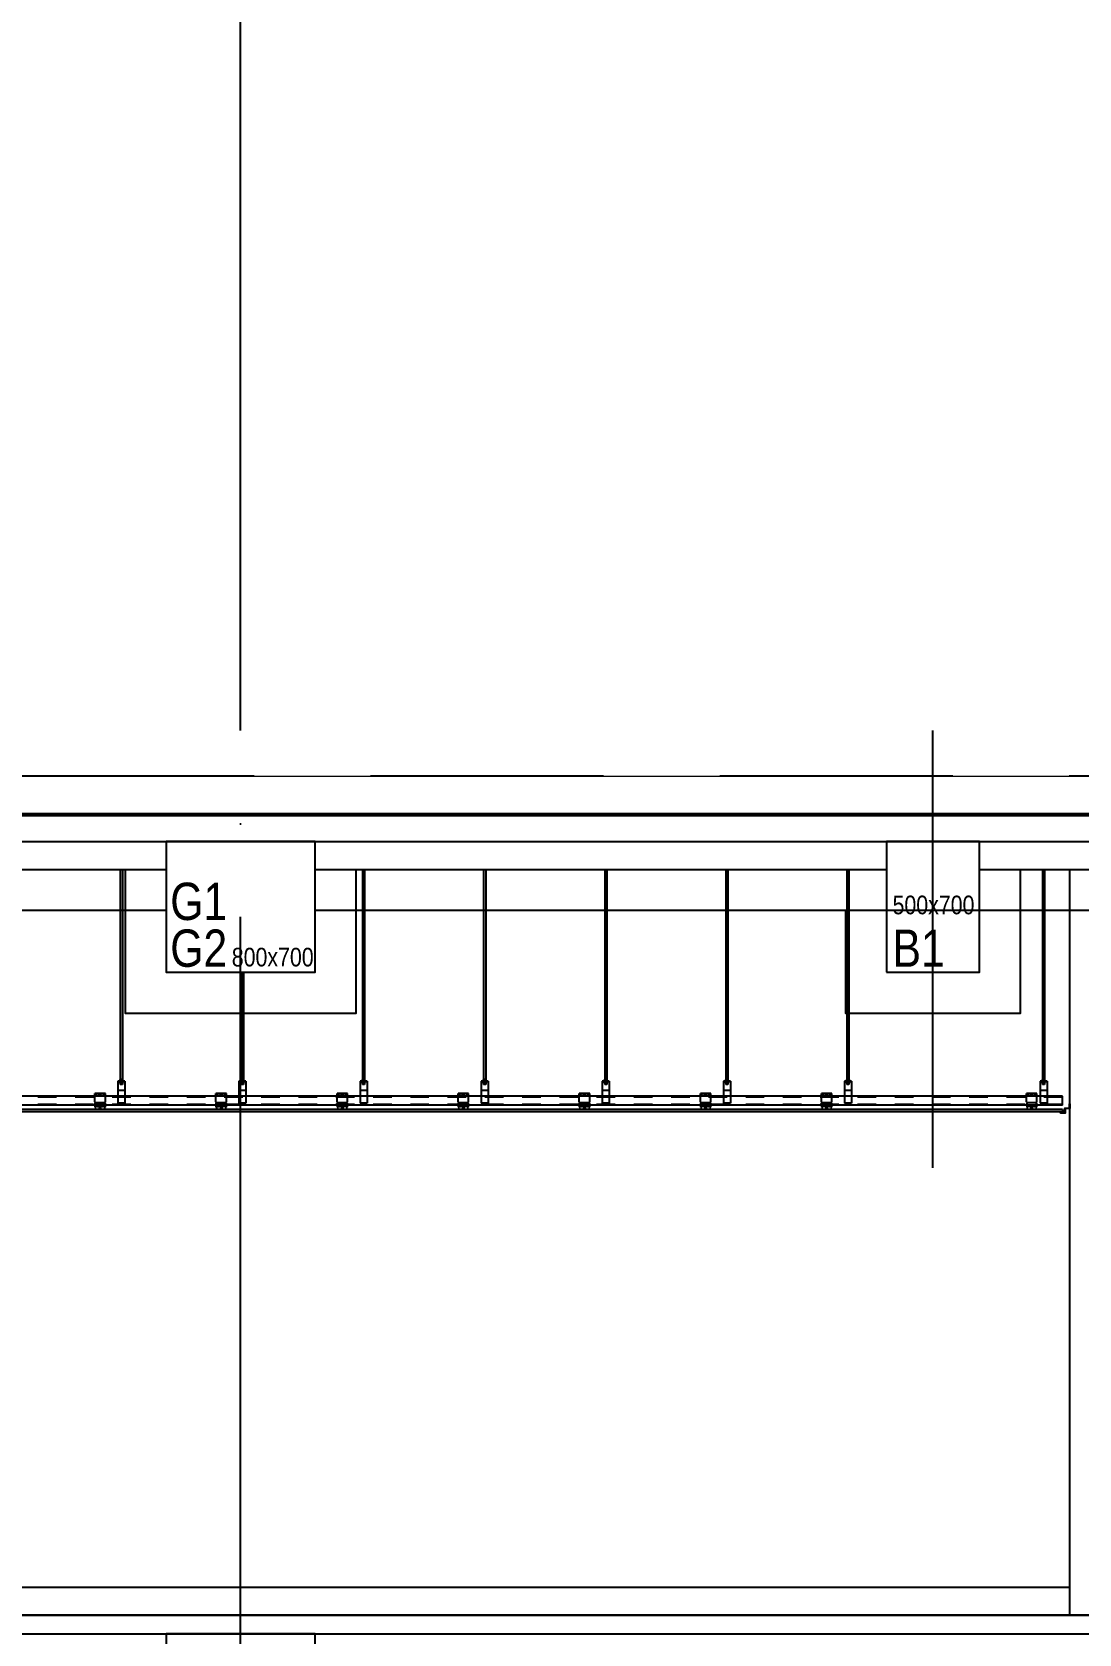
# Model space of a CAD drawing. Header units: millimetres. Extents: x 4754612 to 5801174, y 2368242 to 2777223.
# Drawn here: x 4937596 to 4943216, y 2461143 to 2469736 of the extents above; entities that cross this region are included whole.
import ezdxf
from ezdxf.enums import TextEntityAlignment as Align

# ---------------------------------------------------------------- set-up
doc = ezdxf.new("R2010")
doc.units = ezdxf.units.MM
doc.header["$LTSCALE"] = 1000
for name, pattern in [('03 단지-0902$0$HIDDEN', [0.375, 0.25, -0.125]), ('CEN', [6.2, 6, -0.1, 0, -0.1]), ('HIDDEN', [2, 1, -1])]:
    doc.linetypes.add(name, pattern=pattern)
doc.layers.get('DEFPOINTS').update_dxf_attribs({"color": 151})
for name, color, linetype in [('4', 4, 'Continuous'), ('8', 8, 'Continuous'), ('A-중심선', 10, 'CEN'), ('CON', 2, 'Continuous'), ('ELE-06', 6, 'Continuous'), ('ELE-2', 4, 'Continuous'), ('FIN', 40, 'Continuous'), ('helco', 7, 'Continuous'), ('INS', 251, 'Continuous')]:
    doc.layers.add(name, color=color, linetype=linetype)
doc.layers.add('Guide-line', color=151, linetype='Continuous', plot=False)
doc.layers.add('t 기둥입면선', color=253, linetype='Continuous', lineweight=9)
doc.styles.add('A.NARROW', font='ARIALN.TTF')

# ---------------------------------------------------------------- blocks, each defined once
blk = doc.blocks.new('A$C40F063BF')
at = {"layer": 'CON'}
blk.add_lwpolyline([(-250, -700), (250, -700), (250, 0), (-250, 0)], close=True, dxfattribs=at)
at = {"layer": 'DEFPOINTS', "style": 'A.NARROW'}
for s, height, p in [('500x700', 100, (-216.7, -339.9, 0)), ('B1', 200, (-216.7, -571.6, 0))]:
    blk.add_text(s, height=height, dxfattribs=at).set_placement(p, align=Align.MIDDLE_LEFT)
blk = doc.blocks.new('A$C169C7E02')
at = {"layer": 'CON'}
blk.add_lwpolyline([(0, 0), (0, -700), (800, -700), (800, -400), (800, -400), (800, 0)], close=True, dxfattribs=at)
at = {"layer": 'DEFPOINTS', "style": 'A.NARROW'}
for s, height, p in [('G1', 200, (22.1, -320.6, 0)), ('G2', 200, (22.1, -571.6, 0)), ('800x700', 100, (352.5, -619.7, 0))]:
    blk.add_text(s, height=height, dxfattribs=at).set_placement(p, align=Align.MIDDLE_LEFT)

msp = doc.modelspace()

# ---------------------------------------------------------------- linework, layer by layer
at = {"layer": '4', "ltscale": 0.1}
msp.add_lwpolyline([(4943115.782, 2463937.439), (4943115.782, 2463943.439), (4943116.782, 2463943.439), (4943116.782, 2463938.439), (4943139.782, 2463938.439), (4943139.782, 2463963.439), (4943164.782, 2463963.439), (4943164.782, 2463987.439), (4943165.782, 2463987.439), (4943165.782, 2463962.439), (4943140.782, 2463962.439), (4943140.782, 2463937.439), (4943115.782, 2463937.439)], dxfattribs=at)
at = {"layer": '8'}
for p, q in [((4938070.025, 2465243.44), (4938070.025, 2464114.69)), ((4938081.275, 2465243.44), (4938081.275, 2464114.69)), ((4939370.025, 2465243.44), (4939370.025, 2464114.69)), ((4939381.275, 2465243.44), (4939381.275, 2464114.69)), ((4940020.025, 2465243.44), (4940020.025, 2464114.69)), ((4940031.275, 2465243.44), (4940031.275, 2464114.69)), ((4940670.025, 2465243.44), (4940670.025, 2464114.69)), ((4940681.275, 2465243.44), (4940681.275, 2464114.69)), ((4941320.025, 2465243.44), (4941320.025, 2464114.69)), ((4941331.275, 2465243.44), (4941331.275, 2464114.69)), ((4941970.025, 2465243.44), (4941970.025, 2464114.69)), ((4941981.275, 2465243.44), (4941981.275, 2464114.69)), ((4943020.025, 2465243.44), (4943020.025, 2464114.69)), ((4943031.275, 2465243.44), (4943031.275, 2464114.69)), ((4938720.025, 2464693.44), (4938720.025, 2464114.69)), ((4938731.275, 2464693.44), (4938731.275, 2464114.69)), ((4937989.651, 2464042.19), (4937933.401, 2464042.19)), ((4937933.401, 2463998.44), (4937933.401, 2464042.19)), ((4937989.651, 2464039.69), (4937933.401, 2464039.69)), ((4937942.151, 2464036.858), (4937942.151, 2464042.19)), ((4937942.151, 2464030.94), (4937942.151, 2464035.158)), ((4937957.151, 2464036.858), (4937957.151, 2464042.19)), ((4937957.151, 2464030.94), (4937957.151, 2464035.158)), ((4937965.901, 2464036.858), (4937965.901, 2464042.19)), ((4937965.901, 2464030.94), (4937965.901, 2464035.158)), ((4937980.901, 2464036.858), (4937980.901, 2464042.19)), ((4937980.901, 2464030.94), (4937980.901, 2464035.158)), ((4937989.651, 2463998.44), (4937989.651, 2464042.19)), ((4938056.9, 2464108.44), (4938056.9, 2463989.69)), ((4938094.4, 2464108.44), (4938056.9, 2464108.44)), ((4938094.4, 2464104.69), (4938056.9, 2464104.69)), ((4938094.4, 2464058.44), (4938056.9, 2464058.44)), ((4938086.9, 2464112.19), (4938064.4, 2464112.19)), ((4938064.4, 2464112.19), (4938064.4, 2464108.44)), ((4938064.4, 2464104.69), (4938064.4, 2464100.94)), ((4938086.9, 2464100.94), (4938064.4, 2464100.94)), ((4938068.15, 2464112.19), (4938068.15, 2464108.44)), ((4938068.15, 2464104.69), (4938068.15, 2464100.94)), ((4938081.275, 2464117.19), (4938070.025, 2464117.19)), ((4938081.275, 2464114.69), (4938070.025, 2464114.69)), ((4938070.025, 2464100.94), (4938070.025, 2464089.69)), ((4938081.275, 2464099.69), (4938070.025, 2464099.69)), ((4938081.275, 2464097.19), (4938070.025, 2464097.19)), ((4938081.275, 2464094.69), (4938070.025, 2464094.69)), ((4938081.275, 2464092.19), (4938070.025, 2464092.19)), ((4938081.275, 2464092.19), (4938070.025, 2464092.19)), ((4938081.275, 2464089.69), (4938070.025, 2464089.69)), ((4938081.275, 2464100.94), (4938081.275, 2464089.69)), ((4938083.15, 2464112.19), (4938083.15, 2464108.44)), ((4938083.15, 2464104.69), (4938083.15, 2464100.94)), ((4938086.9, 2464112.19), (4938086.9, 2464108.44)), ((4938086.9, 2464104.69), (4938086.9, 2464100.94)), ((4938094.4, 2464108.44), (4938094.4, 2463989.69)), ((4938639.651, 2464042.19), (4938583.401, 2464042.19)), ((4938583.401, 2463998.44), (4938583.401, 2464042.19)), ((4938639.651, 2464039.69), (4938583.401, 2464039.69)), ((4938592.151, 2464036.858), (4938592.151, 2464042.19)), ((4938592.151, 2464030.94), (4938592.151, 2464035.158)), ((4938607.151, 2464036.858), (4938607.151, 2464042.19)), ((4938607.151, 2464030.94), (4938607.151, 2464035.158)), ((4938615.901, 2464036.858), (4938615.901, 2464042.19)), ((4938615.901, 2464030.94), (4938615.901, 2464035.158)), ((4938630.901, 2464036.858), (4938630.901, 2464042.19)), ((4938630.901, 2464030.94), (4938630.901, 2464035.158)), ((4938639.651, 2463998.44), (4938639.651, 2464042.19)), ((4938706.9, 2464108.44), (4938706.9, 2463989.69)), ((4938744.4, 2464108.44), (4938706.9, 2464108.44)), ((4938744.4, 2464104.69), (4938706.9, 2464104.69)), ((4938744.4, 2464058.44), (4938706.9, 2464058.44)), ((4938736.9, 2464112.19), (4938714.4, 2464112.19)), ((4938714.4, 2464112.19), (4938714.4, 2464108.44)), ((4938714.4, 2464104.69), (4938714.4, 2464100.94)), ((4938736.9, 2464100.94), (4938714.4, 2464100.94)), ((4938718.15, 2464112.19), (4938718.15, 2464108.44)), ((4938718.15, 2464104.69), (4938718.15, 2464100.94)), ((4938731.275, 2464117.19), (4938720.025, 2464117.19)), ((4938731.275, 2464114.69), (4938720.025, 2464114.69)), ((4938720.025, 2464100.94), (4938720.025, 2464089.69)), ((4938731.275, 2464099.69), (4938720.025, 2464099.69)), ((4938731.275, 2464097.19), (4938720.025, 2464097.19)), ((4938731.275, 2464094.69), (4938720.025, 2464094.69)), ((4938731.275, 2464092.19), (4938720.025, 2464092.19)), ((4938731.275, 2464092.19), (4938720.025, 2464092.19)), ((4938731.275, 2464089.69), (4938720.025, 2464089.69)), ((4938731.275, 2464100.94), (4938731.275, 2464089.69)), ((4938733.15, 2464112.19), (4938733.15, 2464108.44)), ((4938733.15, 2464104.69), (4938733.15, 2464100.94)), ((4938736.9, 2464112.19), (4938736.9, 2464108.44)), ((4938736.9, 2464104.69), (4938736.9, 2464100.94)), ((4938744.4, 2464108.44), (4938744.4, 2463989.69)), ((4939289.651, 2464042.19), (4939233.401, 2464042.19)), ((4939233.401, 2463998.44), (4939233.401, 2464042.19)), ((4939289.651, 2464039.69), (4939233.401, 2464039.69)), ((4939242.151, 2464036.858), (4939242.151, 2464042.19)), ((4939242.151, 2464030.94), (4939242.151, 2464035.158)), ((4939257.151, 2464036.858), (4939257.151, 2464042.19)), ((4939257.151, 2464030.94), (4939257.151, 2464035.158)), ((4939265.901, 2464036.858), (4939265.901, 2464042.19)), ((4939265.901, 2464030.94), (4939265.901, 2464035.158)), ((4939280.901, 2464036.858), (4939280.901, 2464042.19)), ((4939280.901, 2464030.94), (4939280.901, 2464035.158)), ((4939289.651, 2463998.44), (4939289.651, 2464042.19)), ((4939356.9, 2464108.44), (4939356.9, 2463989.69)), ((4939394.4, 2464108.44), (4939356.9, 2464108.44)), ((4939394.4, 2464104.69), (4939356.9, 2464104.69)), ((4939394.4, 2464058.44), (4939356.9, 2464058.44)), ((4939386.9, 2464112.19), (4939364.4, 2464112.19)), ((4939364.4, 2464112.19), (4939364.4, 2464108.44)), ((4939364.4, 2464104.69), (4939364.4, 2464100.94)), ((4939386.9, 2464100.94), (4939364.4, 2464100.94)), ((4939368.15, 2464112.19), (4939368.15, 2464108.44)), ((4939368.15, 2464104.69), (4939368.15, 2464100.94)), ((4939381.275, 2464117.19), (4939370.025, 2464117.19)), ((4939381.275, 2464114.69), (4939370.025, 2464114.69)), ((4939370.025, 2464100.94), (4939370.025, 2464089.69)), ((4939381.275, 2464099.69), (4939370.025, 2464099.69)), ((4939381.275, 2464097.19), (4939370.025, 2464097.19)), ((4939381.275, 2464094.69), (4939370.025, 2464094.69)), ((4939381.275, 2464092.19), (4939370.025, 2464092.19)), ((4939381.275, 2464092.19), (4939370.025, 2464092.19)), ((4939381.275, 2464089.69), (4939370.025, 2464089.69)), ((4939381.275, 2464100.94), (4939381.275, 2464089.69)), ((4939383.15, 2464112.19), (4939383.15, 2464108.44)), ((4939383.15, 2464104.69), (4939383.15, 2464100.94)), ((4939386.9, 2464112.19), (4939386.9, 2464108.44)), ((4939386.9, 2464104.69), (4939386.9, 2464100.94)), ((4939394.4, 2464108.44), (4939394.4, 2463989.69)), ((4939939.651, 2464042.19), (4939883.401, 2464042.19)), ((4939883.401, 2463998.44), (4939883.401, 2464042.19)), ((4939939.651, 2464039.69), (4939883.401, 2464039.69)), ((4939892.151, 2464036.858), (4939892.151, 2464042.19)), ((4939892.151, 2464030.94), (4939892.151, 2464035.158)), ((4939907.151, 2464036.858), (4939907.151, 2464042.19)), ((4939907.151, 2464030.94), (4939907.151, 2464035.158)), ((4939915.901, 2464036.858), (4939915.901, 2464042.19)), ((4939915.901, 2464030.94), (4939915.901, 2464035.158)), ((4939930.901, 2464036.858), (4939930.901, 2464042.19)), ((4939930.901, 2464030.94), (4939930.901, 2464035.158)), ((4939939.651, 2463998.44), (4939939.651, 2464042.19)), ((4940006.9, 2464108.44), (4940006.9, 2463989.69)), ((4940044.4, 2464108.44), (4940006.9, 2464108.44)), ((4940044.4, 2464104.69), (4940006.9, 2464104.69)), ((4940044.4, 2464058.44), (4940006.9, 2464058.44)), ((4940036.9, 2464112.19), (4940014.4, 2464112.19)), ((4940014.4, 2464112.19), (4940014.4, 2464108.44)), ((4940014.4, 2464104.69), (4940014.4, 2464100.94)), ((4940036.9, 2464100.94), (4940014.4, 2464100.94)), ((4940018.15, 2464112.19), (4940018.15, 2464108.44)), ((4940018.15, 2464104.69), (4940018.15, 2464100.94)), ((4940031.275, 2464117.19), (4940020.025, 2464117.19)), ((4940031.275, 2464114.69), (4940020.025, 2464114.69)), ((4940020.025, 2464100.94), (4940020.025, 2464089.69)), ((4940031.275, 2464099.69), (4940020.025, 2464099.69)), ((4940031.275, 2464097.19), (4940020.025, 2464097.19)), ((4940031.275, 2464094.69), (4940020.025, 2464094.69)), ((4940031.275, 2464092.19), (4940020.025, 2464092.19)), ((4940031.275, 2464092.19), (4940020.025, 2464092.19)), ((4940031.275, 2464089.69), (4940020.025, 2464089.69)), ((4940031.275, 2464100.94), (4940031.275, 2464089.69)), ((4940033.15, 2464112.19), (4940033.15, 2464108.44)), ((4940033.15, 2464104.69), (4940033.15, 2464100.94)), ((4940036.9, 2464112.19), (4940036.9, 2464108.44)), ((4940036.9, 2464104.69), (4940036.9, 2464100.94)), ((4940044.4, 2464108.44), (4940044.4, 2463989.69)), ((4940589.651, 2464042.19), (4940533.401, 2464042.19)), ((4940533.401, 2463998.44), (4940533.401, 2464042.19)), ((4940589.651, 2464039.69), (4940533.401, 2464039.69)), ((4940542.151, 2464036.858), (4940542.151, 2464042.19)), ((4940542.151, 2464030.94), (4940542.151, 2464035.158)), ((4940557.151, 2464036.858), (4940557.151, 2464042.19)), ((4940557.151, 2464030.94), (4940557.151, 2464035.158)), ((4940565.901, 2464036.858), (4940565.901, 2464042.19)), ((4940565.901, 2464030.94), (4940565.901, 2464035.158)), ((4940580.901, 2464036.858), (4940580.901, 2464042.19)), ((4940580.901, 2464030.94), (4940580.901, 2464035.158)), ((4940589.651, 2463998.44), (4940589.651, 2464042.19)), ((4940656.9, 2464108.44), (4940656.9, 2463989.69)), ((4940694.4, 2464108.44), (4940656.9, 2464108.44)), ((4940694.4, 2464104.69), (4940656.9, 2464104.69)), ((4940694.4, 2464058.44), (4940656.9, 2464058.44)), ((4940686.9, 2464112.19), (4940664.4, 2464112.19)), ((4940664.4, 2464112.19), (4940664.4, 2464108.44)), ((4940664.4, 2464104.69), (4940664.4, 2464100.94)), ((4940686.9, 2464100.94), (4940664.4, 2464100.94)), ((4940668.15, 2464112.19), (4940668.15, 2464108.44)), ((4940668.15, 2464104.69), (4940668.15, 2464100.94)), ((4940681.275, 2464117.19), (4940670.025, 2464117.19)), ((4940681.275, 2464114.69), (4940670.025, 2464114.69)), ((4940670.025, 2464100.94), (4940670.025, 2464089.69)), ((4940681.275, 2464099.69), (4940670.025, 2464099.69)), ((4940681.275, 2464097.19), (4940670.025, 2464097.19)), ((4940681.275, 2464094.69), (4940670.025, 2464094.69)), ((4940681.275, 2464092.19), (4940670.025, 2464092.19)), ((4940681.275, 2464092.19), (4940670.025, 2464092.19)), ((4940681.275, 2464089.69), (4940670.025, 2464089.69)), ((4940681.275, 2464100.94), (4940681.275, 2464089.69)), ((4940683.15, 2464112.19), (4940683.15, 2464108.44)), ((4940683.15, 2464104.69), (4940683.15, 2464100.94)), ((4940686.9, 2464112.19), (4940686.9, 2464108.44)), ((4940686.9, 2464104.69), (4940686.9, 2464100.94)), ((4940694.4, 2464108.44), (4940694.4, 2463989.69)), ((4941239.651, 2464042.19), (4941183.401, 2464042.19)), ((4941183.401, 2463998.44), (4941183.401, 2464042.19)), ((4941239.651, 2464039.69), (4941183.401, 2464039.69)), ((4941192.151, 2464036.858), (4941192.151, 2464042.19)), ((4941192.151, 2464030.94), (4941192.151, 2464035.158)), ((4941207.151, 2464036.858), (4941207.151, 2464042.19)), ((4941207.151, 2464030.94), (4941207.151, 2464035.158)), ((4941215.901, 2464036.858), (4941215.901, 2464042.19)), ((4941215.901, 2464030.94), (4941215.901, 2464035.158)), ((4941230.901, 2464036.858), (4941230.901, 2464042.19)), ((4941230.901, 2464030.94), (4941230.901, 2464035.158)), ((4941239.651, 2463998.44), (4941239.651, 2464042.19)), ((4941306.9, 2464108.44), (4941306.9, 2463989.69)), ((4941344.4, 2464108.44), (4941306.9, 2464108.44)), ((4941344.4, 2464104.69), (4941306.9, 2464104.69)), ((4941344.4, 2464058.44), (4941306.9, 2464058.44)), ((4941336.9, 2464112.19), (4941314.4, 2464112.19)), ((4941314.4, 2464112.19), (4941314.4, 2464108.44)), ((4941314.4, 2464104.69), (4941314.4, 2464100.94)), ((4941336.9, 2464100.94), (4941314.4, 2464100.94)), ((4941318.15, 2464112.19), (4941318.15, 2464108.44)), ((4941318.15, 2464104.69), (4941318.15, 2464100.94)), ((4941331.275, 2464117.19), (4941320.025, 2464117.19)), ((4941331.275, 2464114.69), (4941320.025, 2464114.69)), ((4941320.025, 2464100.94), (4941320.025, 2464089.69)), ((4941331.275, 2464099.69), (4941320.025, 2464099.69)), ((4941331.275, 2464097.19), (4941320.025, 2464097.19)), ((4941331.275, 2464094.69), (4941320.025, 2464094.69)), ((4941331.275, 2464092.19), (4941320.025, 2464092.19)), ((4941331.275, 2464092.19), (4941320.025, 2464092.19)), ((4941331.275, 2464089.69), (4941320.025, 2464089.69)), ((4941331.275, 2464100.94), (4941331.275, 2464089.69)), ((4941333.15, 2464112.19), (4941333.15, 2464108.44)), ((4941333.15, 2464104.69), (4941333.15, 2464100.94)), ((4941336.9, 2464112.19), (4941336.9, 2464108.44)), ((4941336.9, 2464104.69), (4941336.9, 2464100.94)), ((4941344.4, 2464108.44), (4941344.4, 2463989.69)), ((4941889.651, 2464042.19), (4941833.401, 2464042.19)), ((4941833.401, 2463998.44), (4941833.401, 2464042.19)), ((4941889.651, 2464039.69), (4941833.401, 2464039.69)), ((4941842.151, 2464036.858), (4941842.151, 2464042.19)), ((4941842.151, 2464030.94), (4941842.151, 2464035.158)), ((4941857.151, 2464036.858), (4941857.151, 2464042.19)), ((4941857.151, 2464030.94), (4941857.151, 2464035.158)), ((4941865.901, 2464036.858), (4941865.901, 2464042.19)), ((4941865.901, 2464030.94), (4941865.901, 2464035.158)), ((4941880.901, 2464036.858), (4941880.901, 2464042.19)), ((4941880.901, 2464030.94), (4941880.901, 2464035.158)), ((4941889.651, 2463998.44), (4941889.651, 2464042.19)), ((4941956.9, 2464108.44), (4941956.9, 2463989.69)), ((4941994.4, 2464108.44), (4941956.9, 2464108.44)), ((4941994.4, 2464104.69), (4941956.9, 2464104.69)), ((4941994.4, 2464058.44), (4941956.9, 2464058.44)), ((4941986.9, 2464112.19), (4941964.4, 2464112.19)), ((4941964.4, 2464112.19), (4941964.4, 2464108.44)), ((4941964.4, 2464104.69), (4941964.4, 2464100.94)), ((4941986.9, 2464100.94), (4941964.4, 2464100.94)), ((4941968.15, 2464112.19), (4941968.15, 2464108.44)), ((4941968.15, 2464104.69), (4941968.15, 2464100.94)), ((4941981.275, 2464117.19), (4941970.025, 2464117.19)), ((4941981.275, 2464114.69), (4941970.025, 2464114.69)), ((4941970.025, 2464100.94), (4941970.025, 2464089.69)), ((4941981.275, 2464099.69), (4941970.025, 2464099.69)), ((4941981.275, 2464097.19), (4941970.025, 2464097.19)), ((4941981.275, 2464094.69), (4941970.025, 2464094.69)), ((4941981.275, 2464092.19), (4941970.025, 2464092.19)), ((4941981.275, 2464092.19), (4941970.025, 2464092.19)), ((4941981.275, 2464089.69), (4941970.025, 2464089.69)), ((4941981.275, 2464100.94), (4941981.275, 2464089.69)), ((4941983.15, 2464112.19), (4941983.15, 2464108.44)), ((4941983.15, 2464104.69), (4941983.15, 2464100.94)), ((4941986.9, 2464112.19), (4941986.9, 2464108.44)), ((4941986.9, 2464104.69), (4941986.9, 2464100.94)), ((4941994.4, 2464108.44), (4941994.4, 2463989.69)), ((4942990.051, 2464042.19), (4942933.801, 2464042.19)), ((4942933.801, 2463998.44), (4942933.801, 2464042.19)), ((4942990.051, 2464039.69), (4942933.801, 2464039.69)), ((4942942.551, 2464036.858), (4942942.551, 2464042.19)), ((4942942.551, 2464030.94), (4942942.551, 2464035.158)), ((4942957.551, 2464036.858), (4942957.551, 2464042.19)), ((4942957.551, 2464030.94), (4942957.551, 2464035.158)), ((4942966.301, 2464036.858), (4942966.301, 2464042.19)), ((4942966.301, 2464030.94), (4942966.301, 2464035.158)), ((4942981.301, 2464036.858), (4942981.301, 2464042.19)), ((4942981.301, 2464030.94), (4942981.301, 2464035.158)), ((4942990.051, 2463998.44), (4942990.051, 2464042.19)), ((4943006.9, 2464108.44), (4943006.9, 2463989.69)), ((4943044.4, 2464108.44), (4943006.9, 2464108.44)), ((4943044.4, 2464104.69), (4943006.9, 2464104.69)), ((4943044.4, 2464058.44), (4943006.9, 2464058.44)), ((4943036.9, 2464112.19), (4943014.4, 2464112.19)), ((4943014.4, 2464112.19), (4943014.4, 2464108.44)), ((4943014.4, 2464104.69), (4943014.4, 2464100.94)), ((4943036.9, 2464100.94), (4943014.4, 2464100.94)), ((4943018.15, 2464112.19), (4943018.15, 2464108.44)), ((4943018.15, 2464104.69), (4943018.15, 2464100.94)), ((4943031.275, 2464117.19), (4943020.025, 2464117.19)), ((4943031.275, 2464114.69), (4943020.025, 2464114.69)), ((4943020.025, 2464100.94), (4943020.025, 2464089.69)), ((4943031.275, 2464099.69), (4943020.025, 2464099.69)), ((4943031.275, 2464097.19), (4943020.025, 2464097.19)), ((4943031.275, 2464094.69), (4943020.025, 2464094.69)), ((4943031.275, 2464092.19), (4943020.025, 2464092.19)), ((4943031.275, 2464092.19), (4943020.025, 2464092.19)), ((4943031.275, 2464089.69), (4943020.025, 2464089.69)), ((4943031.275, 2464100.94), (4943031.275, 2464089.69)), ((4943033.15, 2464112.19), (4943033.15, 2464108.44)), ((4943033.15, 2464104.69), (4943033.15, 2464100.94)), ((4943036.9, 2464112.19), (4943036.9, 2464108.44)), ((4943036.9, 2464104.69), (4943036.9, 2464100.94)), ((4943044.4, 2464108.44), (4943044.4, 2463989.69)), ((4937937.013, 2464030.94), (4937933.401, 2464030.94)), ((4937939.651, 2463992.19), (4937933.401, 2463998.44)), ((4937939.651, 2463992.19), (4937933.401, 2463992.19)), ((4937933.401, 2463992.19), (4937933.401, 2463968.44)), ((4937933.401, 2463968.44), (4937940.901, 2463968.44)), ((4937935.901, 2463989.69), (4937935.901, 2463970.94)), ((4937939.651, 2463989.69), (4937935.901, 2463989.69)), ((4937987.151, 2463982.19), (4937935.901, 2463982.19)), ((4937935.901, 2463970.94), (4937938.766, 2463970.94)), ((4937942.151, 2464030.94), (4937938.373, 2464030.94)), ((4937983.401, 2463992.19), (4937939.651, 2463992.19)), ((4937939.651, 2463989.69), (4937939.651, 2463992.19)), ((4937953.401, 2463968.44), (4937969.651, 2463968.44)), ((4937955.537, 2463970.94), (4937967.516, 2463970.94)), ((4937961.16, 2464030.94), (4937957.151, 2464030.94)), ((4937965.901, 2464030.94), (4937962.86, 2464030.94)), ((4937983.946, 2464030.94), (4937980.901, 2464030.94)), ((4937982.151, 2463968.44), (4937989.651, 2463968.44)), ((4937983.401, 2463992.19), (4937989.651, 2463998.44)), ((4937989.651, 2463992.19), (4937983.401, 2463992.19)), ((4937983.401, 2463989.69), (4937983.401, 2463992.19)), ((4937987.151, 2463989.69), (4937983.401, 2463989.69)), ((4937984.287, 2463970.94), (4937987.151, 2463970.94)), ((4937989.651, 2464030.94), (4937985.987, 2464030.94)), ((4937987.151, 2463970.94), (4937987.151, 2463989.69)), ((4937989.651, 2463968.44), (4937989.651, 2463992.19)), ((4938094.4, 2463989.69), (4938056.9, 2463989.69)), ((4938587.013, 2464030.94), (4938583.401, 2464030.94)), ((4938589.651, 2463992.19), (4938583.401, 2463998.44)), ((4938589.651, 2463992.19), (4938583.401, 2463992.19)), ((4938583.401, 2463992.19), (4938583.401, 2463968.44)), ((4938583.401, 2463968.44), (4938590.901, 2463968.44)), ((4938585.901, 2463989.69), (4938585.901, 2463970.94)), ((4938589.651, 2463989.69), (4938585.901, 2463989.69)), ((4938637.151, 2463982.19), (4938585.901, 2463982.19)), ((4938585.901, 2463970.94), (4938588.766, 2463970.94)), ((4938592.151, 2464030.94), (4938588.373, 2464030.94)), ((4938633.401, 2463992.19), (4938589.651, 2463992.19)), ((4938589.651, 2463989.69), (4938589.651, 2463992.19)), ((4938603.401, 2463968.44), (4938619.651, 2463968.44)), ((4938605.537, 2463970.94), (4938617.516, 2463970.94)), ((4938611.16, 2464030.94), (4938607.151, 2464030.94)), ((4938615.901, 2464030.94), (4938612.86, 2464030.94)), ((4938633.946, 2464030.94), (4938630.901, 2464030.94)), ((4938632.151, 2463968.44), (4938639.651, 2463968.44)), ((4938633.401, 2463992.19), (4938639.651, 2463998.44)), ((4938639.651, 2463992.19), (4938633.401, 2463992.19)), ((4938633.401, 2463989.69), (4938633.401, 2463992.19)), ((4938637.151, 2463989.69), (4938633.401, 2463989.69)), ((4938634.287, 2463970.94), (4938637.151, 2463970.94)), ((4938639.651, 2464030.94), (4938635.987, 2464030.94)), ((4938637.151, 2463970.94), (4938637.151, 2463989.69)), ((4938639.651, 2463968.44), (4938639.651, 2463992.19)), ((4938744.4, 2463989.69), (4938706.9, 2463989.69)), ((4939237.013, 2464030.94), (4939233.401, 2464030.94)), ((4939239.651, 2463992.19), (4939233.401, 2463998.44)), ((4939239.651, 2463992.19), (4939233.401, 2463992.19)), ((4939233.401, 2463992.19), (4939233.401, 2463968.44)), ((4939233.401, 2463968.44), (4939240.901, 2463968.44)), ((4939235.901, 2463989.69), (4939235.901, 2463970.94)), ((4939239.651, 2463989.69), (4939235.901, 2463989.69)), ((4939287.151, 2463982.19), (4939235.901, 2463982.19)), ((4939235.901, 2463970.94), (4939238.766, 2463970.94)), ((4939242.151, 2464030.94), (4939238.373, 2464030.94)), ((4939283.401, 2463992.19), (4939239.651, 2463992.19)), ((4939239.651, 2463989.69), (4939239.651, 2463992.19)), ((4939253.401, 2463968.44), (4939269.651, 2463968.44)), ((4939255.537, 2463970.94), (4939267.516, 2463970.94)), ((4939261.16, 2464030.94), (4939257.151, 2464030.94)), ((4939265.901, 2464030.94), (4939262.86, 2464030.94)), ((4939283.946, 2464030.94), (4939280.901, 2464030.94)), ((4939282.151, 2463968.44), (4939289.651, 2463968.44)), ((4939283.401, 2463992.19), (4939289.651, 2463998.44)), ((4939289.651, 2463992.19), (4939283.401, 2463992.19)), ((4939283.401, 2463989.69), (4939283.401, 2463992.19)), ((4939287.151, 2463989.69), (4939283.401, 2463989.69)), ((4939284.287, 2463970.94), (4939287.151, 2463970.94)), ((4939289.651, 2464030.94), (4939285.987, 2464030.94)), ((4939287.151, 2463970.94), (4939287.151, 2463989.69)), ((4939289.651, 2463968.44), (4939289.651, 2463992.19)), ((4939394.4, 2463989.69), (4939356.9, 2463989.69)), ((4939887.013, 2464030.94), (4939883.401, 2464030.94)), ((4939889.651, 2463992.19), (4939883.401, 2463998.44)), ((4939889.651, 2463992.19), (4939883.401, 2463992.19)), ((4939883.401, 2463992.19), (4939883.401, 2463968.44)), ((4939883.401, 2463968.44), (4939890.901, 2463968.44)), ((4939885.901, 2463989.69), (4939885.901, 2463970.94)), ((4939889.651, 2463989.69), (4939885.901, 2463989.69)), ((4939937.151, 2463982.19), (4939885.901, 2463982.19)), ((4939885.901, 2463970.94), (4939888.766, 2463970.94)), ((4939892.151, 2464030.94), (4939888.373, 2464030.94)), ((4939933.401, 2463992.19), (4939889.651, 2463992.19)), ((4939889.651, 2463989.69), (4939889.651, 2463992.19)), ((4939903.401, 2463968.44), (4939919.651, 2463968.44)), ((4939905.537, 2463970.94), (4939917.516, 2463970.94)), ((4939911.16, 2464030.94), (4939907.151, 2464030.94)), ((4939915.901, 2464030.94), (4939912.86, 2464030.94)), ((4939933.946, 2464030.94), (4939930.901, 2464030.94)), ((4939932.151, 2463968.44), (4939939.651, 2463968.44)), ((4939933.401, 2463992.19), (4939939.651, 2463998.44)), ((4939939.651, 2463992.19), (4939933.401, 2463992.19)), ((4939933.401, 2463989.69), (4939933.401, 2463992.19)), ((4939937.151, 2463989.69), (4939933.401, 2463989.69)), ((4939934.287, 2463970.94), (4939937.151, 2463970.94)), ((4939939.651, 2464030.94), (4939935.987, 2464030.94)), ((4939937.151, 2463970.94), (4939937.151, 2463989.69)), ((4939939.651, 2463968.44), (4939939.651, 2463992.19)), ((4940044.4, 2463989.69), (4940006.9, 2463989.69)), ((4940537.013, 2464030.94), (4940533.401, 2464030.94)), ((4940539.651, 2463992.19), (4940533.401, 2463998.44)), ((4940539.651, 2463992.19), (4940533.401, 2463992.19)), ((4940533.401, 2463992.19), (4940533.401, 2463968.44)), ((4940533.401, 2463968.44), (4940540.901, 2463968.44)), ((4940535.901, 2463989.69), (4940535.901, 2463970.94)), ((4940539.651, 2463989.69), (4940535.901, 2463989.69)), ((4940587.151, 2463982.19), (4940535.901, 2463982.19)), ((4940535.901, 2463970.94), (4940538.766, 2463970.94)), ((4940542.151, 2464030.94), (4940538.373, 2464030.94)), ((4940583.401, 2463992.19), (4940539.651, 2463992.19)), ((4940539.651, 2463989.69), (4940539.651, 2463992.19)), ((4940553.401, 2463968.44), (4940569.651, 2463968.44)), ((4940555.537, 2463970.94), (4940567.516, 2463970.94)), ((4940561.16, 2464030.94), (4940557.151, 2464030.94)), ((4940565.901, 2464030.94), (4940562.86, 2464030.94)), ((4940583.946, 2464030.94), (4940580.901, 2464030.94)), ((4940582.151, 2463968.44), (4940589.651, 2463968.44)), ((4940583.401, 2463992.19), (4940589.651, 2463998.44)), ((4940589.651, 2463992.19), (4940583.401, 2463992.19)), ((4940583.401, 2463989.69), (4940583.401, 2463992.19)), ((4940587.151, 2463989.69), (4940583.401, 2463989.69)), ((4940584.287, 2463970.94), (4940587.151, 2463970.94)), ((4940589.651, 2464030.94), (4940585.987, 2464030.94)), ((4940587.151, 2463970.94), (4940587.151, 2463989.69)), ((4940589.651, 2463968.44), (4940589.651, 2463992.19)), ((4940694.4, 2463989.69), (4940656.9, 2463989.69)), ((4941187.013, 2464030.94), (4941183.401, 2464030.94)), ((4941189.651, 2463992.19), (4941183.401, 2463998.44)), ((4941189.651, 2463992.19), (4941183.401, 2463992.19)), ((4941183.401, 2463992.19), (4941183.401, 2463968.44)), ((4941183.401, 2463968.44), (4941190.901, 2463968.44)), ((4941185.901, 2463989.69), (4941185.901, 2463970.94)), ((4941189.651, 2463989.69), (4941185.901, 2463989.69)), ((4941237.151, 2463982.19), (4941185.901, 2463982.19)), ((4941185.901, 2463970.94), (4941188.766, 2463970.94)), ((4941192.151, 2464030.94), (4941188.373, 2464030.94)), ((4941233.401, 2463992.19), (4941189.651, 2463992.19)), ((4941189.651, 2463989.69), (4941189.651, 2463992.19)), ((4941203.401, 2463968.44), (4941219.651, 2463968.44)), ((4941205.537, 2463970.94), (4941217.516, 2463970.94)), ((4941211.16, 2464030.94), (4941207.151, 2464030.94)), ((4941215.901, 2464030.94), (4941212.86, 2464030.94)), ((4941233.946, 2464030.94), (4941230.901, 2464030.94)), ((4941232.151, 2463968.44), (4941239.651, 2463968.44)), ((4941233.401, 2463992.19), (4941239.651, 2463998.44)), ((4941239.651, 2463992.19), (4941233.401, 2463992.19)), ((4941233.401, 2463989.69), (4941233.401, 2463992.19)), ((4941237.151, 2463989.69), (4941233.401, 2463989.69)), ((4941234.287, 2463970.94), (4941237.151, 2463970.94)), ((4941239.651, 2464030.94), (4941235.987, 2464030.94)), ((4941237.151, 2463970.94), (4941237.151, 2463989.69)), ((4941239.651, 2463968.44), (4941239.651, 2463992.19)), ((4941344.4, 2463989.69), (4941306.9, 2463989.69)), ((4941837.013, 2464030.94), (4941833.401, 2464030.94)), ((4941839.651, 2463992.19), (4941833.401, 2463998.44)), ((4941839.651, 2463992.19), (4941833.401, 2463992.19)), ((4941833.401, 2463992.19), (4941833.401, 2463968.44)), ((4941833.401, 2463968.44), (4941840.901, 2463968.44)), ((4941835.901, 2463989.69), (4941835.901, 2463970.94)), ((4941839.651, 2463989.69), (4941835.901, 2463989.69)), ((4941887.151, 2463982.19), (4941835.901, 2463982.19)), ((4941835.901, 2463970.94), (4941838.766, 2463970.94)), ((4941842.151, 2464030.94), (4941838.373, 2464030.94)), ((4941883.401, 2463992.19), (4941839.651, 2463992.19)), ((4941839.651, 2463989.69), (4941839.651, 2463992.19)), ((4941853.401, 2463968.44), (4941869.651, 2463968.44)), ((4941855.537, 2463970.94), (4941867.516, 2463970.94)), ((4941861.16, 2464030.94), (4941857.151, 2464030.94)), ((4941865.901, 2464030.94), (4941862.86, 2464030.94)), ((4941883.946, 2464030.94), (4941880.901, 2464030.94)), ((4941882.151, 2463968.44), (4941889.651, 2463968.44)), ((4941883.401, 2463992.19), (4941889.651, 2463998.44)), ((4941889.651, 2463992.19), (4941883.401, 2463992.19)), ((4941883.401, 2463989.69), (4941883.401, 2463992.19)), ((4941887.151, 2463989.69), (4941883.401, 2463989.69)), ((4941884.287, 2463970.94), (4941887.151, 2463970.94)), ((4941889.651, 2464030.94), (4941885.987, 2464030.94)), ((4941887.151, 2463970.94), (4941887.151, 2463989.69)), ((4941889.651, 2463968.44), (4941889.651, 2463992.19)), ((4941994.4, 2463989.69), (4941956.9, 2463989.69)), ((4942937.412, 2464030.94), (4942933.801, 2464030.94)), ((4942940.051, 2463992.19), (4942933.801, 2463998.44)), ((4942940.051, 2463992.19), (4942933.801, 2463992.19)), ((4942933.801, 2463968.44), (4942941.301, 2463968.44)), ((4942936.301, 2463989.69), (4942936.301, 2463970.94)), ((4942940.051, 2463989.69), (4942936.301, 2463989.69)), ((4942936.301, 2463970.94), (4942939.165, 2463970.94)), ((4942942.551, 2464030.94), (4942938.772, 2464030.94)), ((4942983.801, 2463992.19), (4942940.051, 2463992.19)), ((4942940.051, 2463989.69), (4942940.051, 2463992.19)), ((4942953.801, 2463968.44), (4942970.051, 2463968.44)), ((4942955.936, 2463970.94), (4942967.915, 2463970.94)), ((4942961.559, 2464030.94), (4942957.551, 2464030.94)), ((4942966.301, 2464030.94), (4942963.259, 2464030.94)), ((4942984.345, 2464030.94), (4942981.301, 2464030.94)), ((4942982.551, 2463968.44), (4942990.051, 2463968.44)), ((4942983.801, 2463992.19), (4942990.051, 2463998.44)), ((4942990.051, 2463992.19), (4942983.801, 2463992.19)), ((4942983.801, 2463989.69), (4942983.801, 2463992.19)), ((4942987.551, 2463989.69), (4942983.801, 2463989.69)), ((4942984.686, 2463970.94), (4942987.551, 2463970.94)), ((4942990.051, 2464030.94), (4942986.386, 2464030.94)), ((4942987.551, 2463970.94), (4942987.551, 2463989.69)), ((4942990.051, 2463968.44), (4942990.051, 2463992.19)), ((4943044.4, 2463989.69), (4943006.9, 2463989.69))]:
    msp.add_line(p, q, dxfattribs=at)
at = {"layer": '8', "linetype": 'HIDDEN', "ltscale": 0.1}
for p, q in [((4943126.782, 2464023.44), (4928154.782, 2464023.44)), ((4943126.782, 2463983.44), (4928154.782, 2463983.44))]:
    msp.add_line(p, q, dxfattribs=at)
at = {"layer": '8'}
for centre, radius, start, end in [((4937947.151, 2463968.44), 8.75, 16.6015497, 163.3984503), ((4937947.151, 2463968.44), 6.25, 0, 180), ((4937975.901, 2463968.44), 8.75, 16.6015497, 163.3984503), ((4937975.901, 2463968.44), 6.25, 0, 180), ((4938597.151, 2463968.44), 8.75, 16.6015497, 163.3984503), ((4938597.151, 2463968.44), 6.25, 0, 180), ((4938625.901, 2463968.44), 8.75, 16.6015497, 163.3984503), ((4938625.901, 2463968.44), 6.25, 0, 180), ((4939247.151, 2463968.44), 8.75, 16.6015497, 163.3984503), ((4939247.151, 2463968.44), 6.25, 0, 180), ((4939275.901, 2463968.44), 8.75, 16.6015497, 163.3984503), ((4939275.901, 2463968.44), 6.25, 0, 180), ((4939897.151, 2463968.44), 8.75, 16.6015497, 163.3984503), ((4939897.151, 2463968.44), 6.25, 0, 180), ((4939925.901, 2463968.44), 8.75, 16.6015497, 163.3984503), ((4939925.901, 2463968.44), 6.25, 0, 180), ((4940547.151, 2463968.44), 8.75, 16.6015497, 163.3984503), ((4940547.151, 2463968.44), 6.25, 0, 180), ((4940575.901, 2463968.44), 8.75, 16.6015497, 163.3984503), ((4940575.901, 2463968.44), 6.25, 0, 180), ((4941197.151, 2463968.44), 8.75, 16.6015497, 163.3984503), ((4941197.151, 2463968.44), 6.25, 0, 180), ((4941225.901, 2463968.44), 8.75, 16.6015497, 163.3984503), ((4941225.901, 2463968.44), 6.25, 0, 180), ((4941847.151, 2463968.44), 8.75, 16.6015497, 163.3984503), ((4941847.151, 2463968.44), 6.25, 0, 180), ((4941875.901, 2463968.44), 8.75, 16.6015497, 163.3984503), ((4941875.901, 2463968.44), 6.25, 0, 180), ((4942947.551, 2463968.44), 8.75, 16.6015497, 163.3984503), ((4942947.551, 2463968.44), 6.25, 0, 180), ((4942976.301, 2463968.44), 8.75, 16.6015497, 163.3984503), ((4942976.301, 2463968.44), 6.25, 0, 180)]:
    msp.add_arc(centre, radius, start, end, dxfattribs=at)
at = {"layer": 'A-중심선', "ltscale": 5}
for p, q in [((4938715.782, 2403989.231), (4938715.782, 2488921.61)), ((4863973.343, 2465393.44), (5174125.782, 2465393.44)), ((4863973.343, 2461243.44), (5174125.782, 2461243.44))]:
    msp.add_line(p, q, dxfattribs=at)
at = {"layer": 'A-중심선', "color": 4, "linetype": '03 단지-0902$0$HIDDEN', "ltscale": 5}
msp.add_line((5131913.282, 2465743.44), (4863973.343, 2465743.44), dxfattribs=at)
at = {"layer": 'CON'}
for p, q in [((4906115.782, 2465393.44), (4949640.782, 2465393.44)), ((4935247.782, 2465243.44), (4938315.782, 2465243.44)), ((4939115.782, 2465243.44), (4942181.782, 2465243.44)), ((4942681.782, 2465243.44), (4945747.782, 2465243.44)), ((4928115.782, 2461243.44), (4943265.782, 2461243.44)), ((4906115.782, 2461143.44), (4949465.782, 2461143.44))]:
    msp.add_line(p, q, dxfattribs=at)
msp.add_lwpolyline([(4938215.782, 2460143.44), (4939215.782, 2460143.44), (4939215.782, 2460723.44), (4939115.782, 2460723.44), (4939115.782, 2461143.44), (4938315.782, 2461143.44), (4938315.782, 2460723.44), (4938215.782, 2460723.44)], close=True, dxfattribs=at)
at = {"layer": 'ELE-06'}
for p, q in [((4943165.782, 2461393.44), (4928115.782, 2461393.44)), ((4949390.782, 2461243.44), (4928115.782, 2461243.44))]:
    msp.add_line(p, q, dxfattribs=at)
at = {"layer": 'ELE-2'}
msp.add_line((4905519.924, 2465533.44), (4949640.782, 2465533.44), dxfattribs=at)
at = {"layer": 'FIN'}
msp.add_line((4905524.066, 2465543.44), (4949582.498, 2465543.44), dxfattribs=at)
at = {"layer": 'FIN', "color": 8}
for p, q in [((4943126.782, 2464027.19), (4928154.782, 2464027.19)), ((4943126.782, 2463979.69), (4928154.782, 2463979.69)), ((4943126.782, 2463979.689), (4943126.782, 2464027.189))]:
    msp.add_line(p, q, dxfattribs=at)
at = {"layer": 'FIN', "color": 150}
for p, q in [((4943126.782, 2463955.94), (4928154.782, 2463955.94)), ((4943126.782, 2463943.44), (4928154.782, 2463943.44))]:
    msp.add_line(p, q, dxfattribs=at)
at = {"layer": 'FIN', "color": 150, "flags": 128}
msp.add_lwpolyline([(4943126.782, 2463955.94), (4943126.782, 2463943.44)], dxfattribs=at)
at = {"layer": 'Guide-line'}
msp.add_line((4942431.782, 2463644.395), (4942431.782, 2465988.679), dxfattribs=at)
at = {"layer": 'helco'}
msp.add_line((4943165.782, 2461243.44), (4943165.782, 2465243.44), dxfattribs=at)
at = {"layer": 'INS'}
for points in [[(4938095.782, 2465243.44), (4938095.782, 2464473.44), (4939335.782, 2464473.44), (4939335.782, 2465243.44)], [(4941961.782, 2465023.44), (4941961.782, 2464473.44), (4942901.782, 2464473.44), (4942901.782, 2465243.44)], [(4938315.782, 2465023.44), (4928115.782, 2465023.44)], [(4949655.782, 2464473.44), (4948770.782, 2464473.44), (4948770.782, 2465023.44), (4939115.782, 2465023.44)]]:
    msp.add_lwpolyline(points, dxfattribs=at)
at = {"layer": 't 기둥입면선'}
msp.add_line((4905089.463, 2465743.44), (4950042.101, 2465743.44), dxfattribs=at)

# ---------------------------------------------------------------- block references
at = {"layer": 'CON'}
for name, p in [('A$C169C7E02', (4938315.782, 2465393.44)), ('A$C40F063BF', (4942431.782, 2465393.44))]:
    msp.add_blockref(name, p, dxfattribs=at)

doc.saveas('drawing.dxf')
